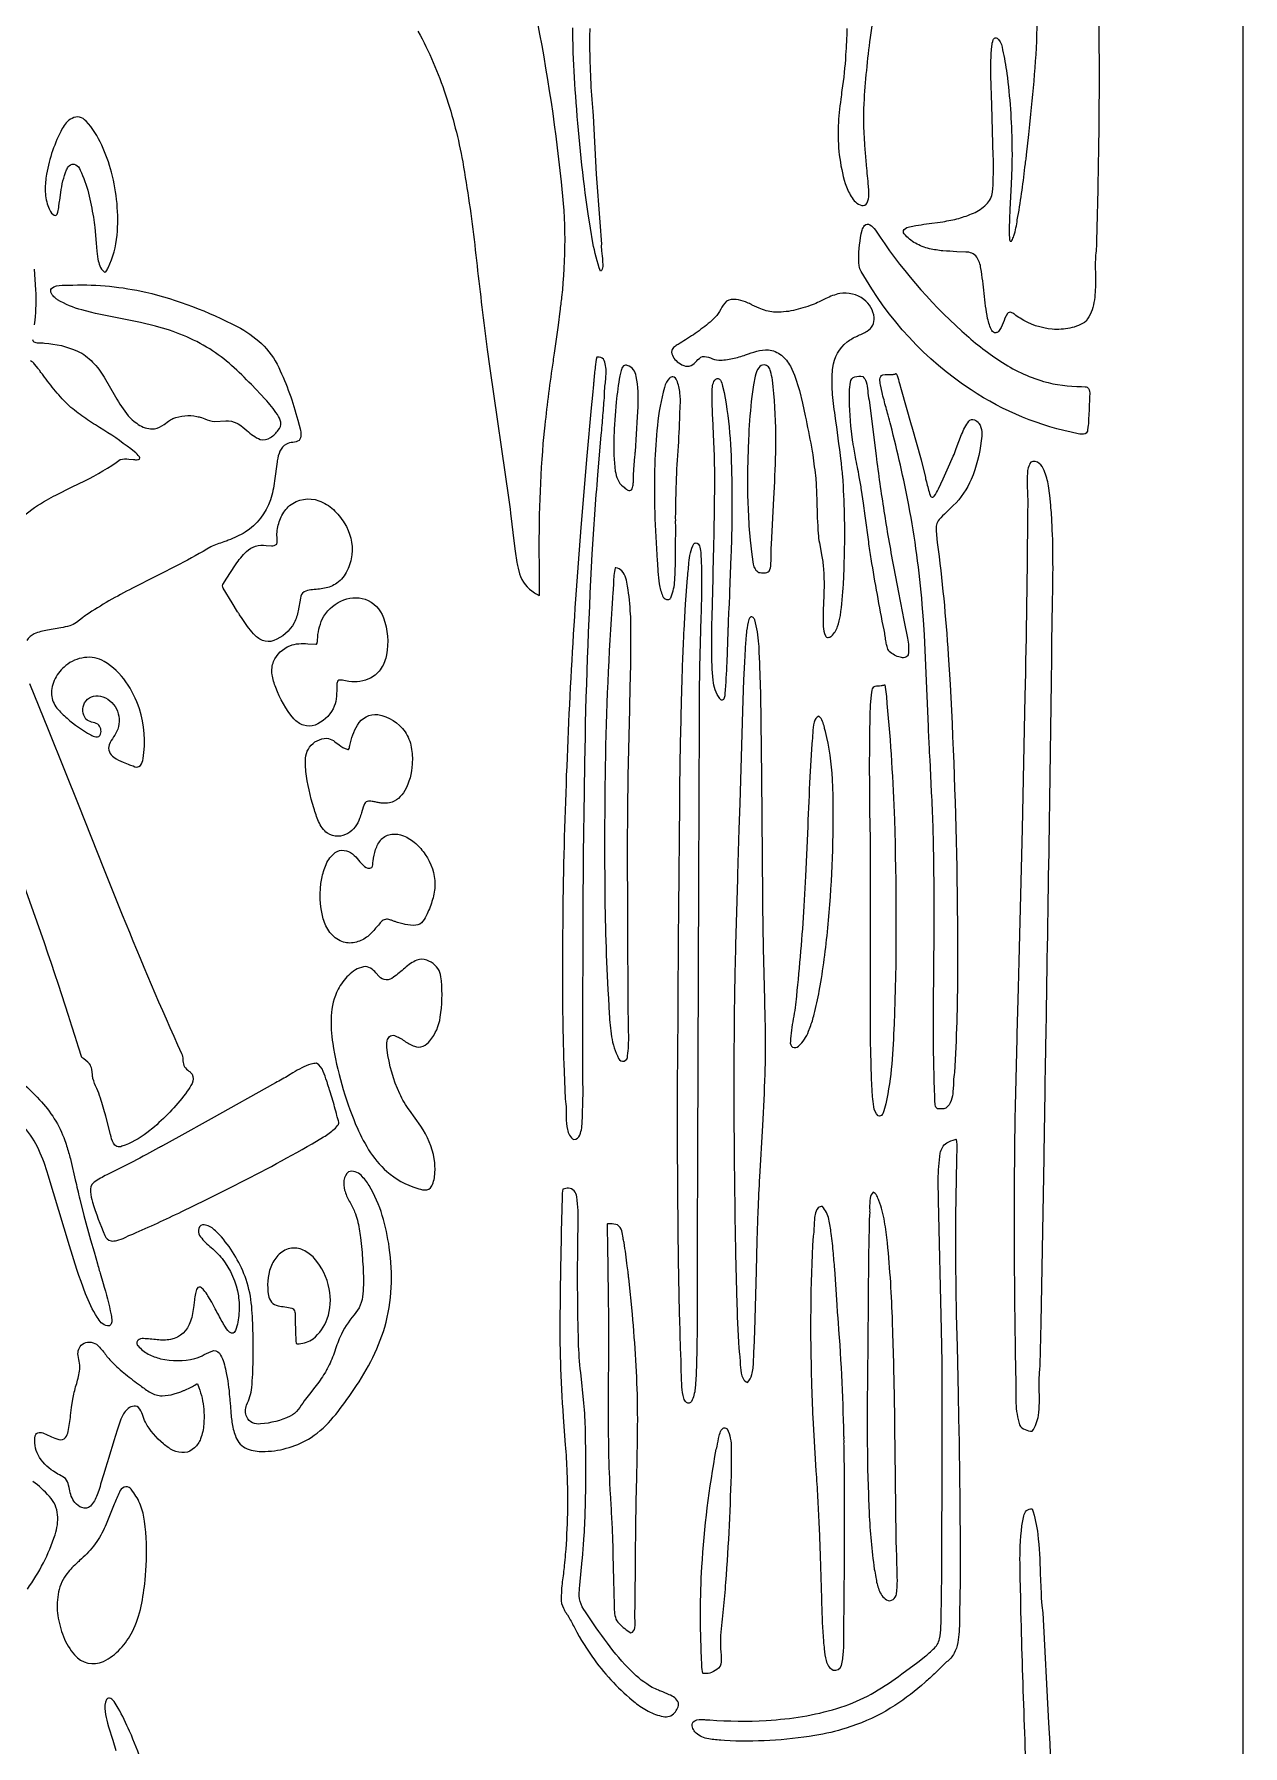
# Model space of a CAD drawing. Header units: inches. Extents: x 35.5 to 88, y 0 to 97.1.
# Drawn here: x 74.71 to 87.96, y 56.55 to 75.31 of the extents above; entities that cross this region are included whole.
import ezdxf

# ---------------------------------------------------------------- set-up
doc = ezdxf.new("R2010")
doc.units = ezdxf.units.IN
doc.header["$MEASUREMENT"] = 0
doc.layers.add('IMAGE_2', color=7, linetype='Continuous')

msp = doc.modelspace()

# ---------------------------------------------------------------- linework, layer by layer
for points in [[(78.921, 75.338, -0.04677), (79.223, 74.642, -0.036376), (79.411, 73.907, -0.015204), (79.543, 72.998, 0.003396), (79.65, 72.086), (79.681, 71.85), (79.709, 71.644), (79.917, 70.203), (79.931, 70.102), (79.937, 70.058), (79.974, 69.725), (79.986, 69.642), (80.006, 69.518, 0.025842), (80.019, 69.456), (80.034, 69.395, 0.183348), (80.198, 69.187, 0.050392), (80.251, 69.158), (80.253, 69.16), (80.253, 69.431, -0.024159), (80.295, 70.822), (80.315, 71.023, -0.008919), (80.405, 71.725, -0.020355), (80.418, 71.812), (80.46, 72.119), (80.48, 72.272, 0.006587), (80.499, 72.425, 0.05781), (80.494, 73.688, 0.024548), (80.186, 75.675)], [(83.623, 75.369, -0.014955), (83.609, 75.079, -0.023986), (83.569, 74.691, 0.011321), (83.556, 74.594, 0.022777), (83.528, 74.302, 0.08387), (83.605, 73.67, 0.049964), (83.669, 73.529, 0.171428), (83.785, 73.428, 0.30213), (83.844, 73.457, 0.123464), (83.863, 73.548), (83.862, 73.594), (83.861, 73.64, -0.00737), (83.839, 73.866, -0.010314), (83.824, 74.036, -0.035189), (83.812, 74.547, -0.019866), (83.882, 75.269), (83.934, 75.628)], [(86.384, 75.522), (86.386, 75.198, -0.005471), (86.381, 74.065, -0.005328), (86.355, 72.933, 0.040483), (86.346, 72.737, -0.003379), (86.347, 72.59, -0.050333), (86.331, 72.368, -0.117663), (86.246, 72.163, -0.112244), (86.068, 72.086, -0.067814), (85.874, 72.073, -0.116561), (85.523, 72.193, -0.044271), (85.46, 72.238, 0.087792), (85.422, 72.257, 0.34117), (85.382, 72.245, 0.061689), (85.336, 72.145, -0.084779), (85.284, 72.047, -0.110297), (85.255, 72.034, -0.285828), (85.213, 72.058, -0.075122), (85.185, 72.123, -0.003465), (85.166, 72.191, -0.022288), (85.127, 72.466, 0.016747), (85.112, 72.603, 0.010713), (85.091, 72.74, 0.135124), (85.046, 72.863, 0.262116), (84.927, 72.918), (84.827, 72.923, -0.005682), (84.676, 72.932, -0.023991), (84.527, 72.955, -0.059556), (84.376, 73.015, -0.099386), (84.251, 73.118, -0.33155), (84.25, 73.168, -0.142065), (84.311, 73.197, -0.015314), (84.378, 73.21, -0.005943), (84.496, 73.227), (84.673, 73.252, 0.024775), (84.849, 73.288, 0.031838), (85.009, 73.345, 0.083742), (85.151, 73.439, 0.175752), (85.219, 73.577, 0.030473), (85.228, 73.73), (85.229, 73.78, 0.015714), (85.228, 73.967), (85.212, 74.528), (85.201, 74.851, -0.031014), (85.212, 75.174, -0.070437), (85.227, 75.243, -0.177923), (85.247, 75.265, -0.288997), (85.286, 75.248, -0.146669), (85.33, 75.135, -0.015027), (85.376, 74.877, -0.03036), (85.431, 74.092, -0.019518), (85.43, 73.847), (85.423, 73.662), (85.41, 73.386, 0.011913), (85.404, 73.248, 0.010515), (85.401, 73.11), (85.404, 73.073, 0.079373), (85.407, 73.053, 0.047989), (85.414, 73.039, 0.539722), (85.43, 73.044, 0.059638), (85.453, 73.098, 0.049366), (85.491, 73.271, 0.016046), (85.575, 73.849, 0.012029), (85.584, 73.921, 0.019761), (85.592, 73.984), (85.616, 74.206), (85.628, 74.318), (85.64, 74.429, 0.007616), (85.692, 75.011, 0.016572), (85.711, 75.595, 0.016936)], [(80.805, 75.37, 0.015153), (80.803, 75.13, 0.018128), (80.84, 74.413), (80.876, 73.773, 0.001056), (80.932, 73.006, 0.053928), (80.934, 72.931, -0.011358), (80.945, 72.819, -0.010922), (80.946, 72.761, -0.027826), (80.941, 72.732, -0.247895), (80.921, 72.709, -0.043119), (80.839, 73.021), (80.811, 73.179), (80.785, 73.338, -0.016506), (80.655, 74.559, -0.009267), (80.624, 75.104, -0.012427), (80.619, 75.377)], [(74.713, 72.73), (74.722, 72.617), (74.729, 72.504, -0.037554), (74.72, 72.173), (74.713, 72.12)], [(74.695, 71.96, 0.291839), (74.72, 71.932, 0.090089), (74.773, 71.924, 0.052378), (74.8, 71.924, -0.077443), (74.827, 71.921, -0.088554), (75.189, 71.834, -0.091925), (75.355, 71.713, -0.058153), (75.48, 71.55), (75.606, 71.333, 0.04309), (75.746, 71.126, 0.079187), (75.872, 71.02, 0.151774), (76.032, 70.982, 0.116401), (76.138, 71.031), (76.185, 71.065, -0.037926), (76.235, 71.095, -0.145585), (76.498, 71.118, -0.040321), (76.547, 71.105), (76.583, 71.092, 0.073467), (76.694, 71.063), (76.815, 71.069, -0.131896), (76.934, 71.045, -0.06704), (77, 71.002), (77.046, 70.964, 0.041168), (77.114, 70.909, 0.067483), (77.192, 70.867, 0.2033), (77.305, 70.888, 0.101201), (77.389, 70.967, 0.229546), (77.416, 71.054, 0.138411), (77.38, 71.138, 0.039119), (77.245, 71.309), (77.095, 71.467, 0.018567), (76.878, 71.676, 0.042274), (76.638, 71.858, 0.076373), (76.042, 72.108), (75.879, 72.146), (75.386, 72.246), (75.332, 72.259), (75.238, 72.285, -0.070361), (74.971, 72.397, -0.06025), (74.941, 72.42, -0.080821), (74.903, 72.464, -0.268444), (74.904, 72.521, -0.160024), (75.019, 72.556), (75.079, 72.556, 0.053581), (75.139, 72.558, -0.061713), (75.937, 72.48, -0.062208), (76.94, 72.103, -0.068375), (77.205, 71.916, -0.096319), (77.395, 71.654, -0.045637), (77.604, 71.078), (77.618, 71.023), (77.629, 70.981, -0.081102), (77.638, 70.917, -0.160728), (77.618, 70.855, -0.117397), (77.549, 70.834, 0.087014), (77.479, 70.816, 0.172311), (77.407, 70.736, 0.054275), (77.379, 70.633), (77.377, 70.62), (77.349, 70.411, -0.049274), (77.303, 70.205, -0.170108), (77.026, 69.85, -0.04683), (76.841, 69.762, -0.026456), (76.792, 69.744, 0.027619), (76.649, 69.688, -0.0127), (76.309, 69.499), (75.79, 69.236, 0.027415), (75.286, 68.944, 0.027412), (75.242, 68.911), (75.177, 68.86, -0.083887), (75.103, 68.825, -0.030418), (75.007, 68.801), (74.859, 68.776, 0.061663), (74.715, 68.736, 0.16224), (74.633, 68.663, 0.044072)], [(74.597, 70.026, -0.049692), (74.85, 70.201, -0.020674), (74.951, 70.257), (75.132, 70.347), (75.268, 70.413, 0.049278), (75.657, 70.647, -0.080849), (75.753, 70.65), (75.801, 70.646, 0.04339), (75.849, 70.645, 0.092479), (75.867, 70.651, 0.40652), (75.867, 70.677, 0.073699), (75.814, 70.73, 0.024473), (75.479, 70.968), (75.429, 70.998, -0.019801), (75.258, 71.109, -0.023207), (75.098, 71.234, -0.024406), (74.947, 71.395, -0.014134), (74.812, 71.57, -0.020505), (74.78, 71.612, 0.011767), (74.757, 71.644), (74.719, 71.69, 0.075541), (74.674, 71.729, 0.357815)], [(74.661, 68.194), (74.868, 67.687), (75.047, 67.242), (75.202, 66.852), (75.474, 66.17), (75.68, 65.659, 0.009505), (76.328, 64.139, -0.134027), (76.344, 64.074, 0.065966), (76.354, 64.008, 0.113599), (76.397, 63.957, -0.020461), (76.423, 63.936, -0.0483), (76.445, 63.912, -0.253063), (76.444, 63.811, -0.052307), (76.392, 63.725, -0.057064), (76.032, 63.337), (75.95, 63.271, -0.082448), (75.675, 63.122, -0.422322), (75.583, 63.157, -0.080133), (75.551, 63.25), (75.498, 63.451, 0.00787), (75.441, 63.65, 0.022477), (75.399, 63.757, -0.042157), (75.358, 63.865, -0.05883), (75.352, 63.905), (75.345, 63.966, 0.104735), (75.322, 64.024, 0.045851), (75.235, 64.095, 0.023663), (73.934, 67.709, 0.029269)], [(74.556, 63.843, -0.025232), (74.771, 63.632, -0.108829), (75.05, 63.186, -0.029048), (75.075, 63.107, -0.016242), (75.115, 62.967), (75.165, 62.755, 0.007247), (75.189, 62.649, 0.015771), (75.214, 62.543), (75.258, 62.364), (75.332, 62.098), (75.37, 61.965), (75.408, 61.833, 0.016674), (75.428, 61.763, 0.017375), (75.437, 61.733), (75.47, 61.62, -0.025406), (75.557, 61.276, -0.051734), (75.564, 61.207, -0.142364), (75.554, 61.169, -0.272329), (75.519, 61.154, -0.176457), (75.45, 61.189, -0.044202), (75.403, 61.25, -0.049555), (75.278, 61.506), (75.228, 61.639), (75.205, 61.706), (75.182, 61.773), (75.102, 62.031), (74.868, 62.805, 0.037221), (74.765, 63.082, 0.074166), (74.605, 63.33, 0.017643)], [(74.64, 58.271, 0.0768), (74.943, 58.867, 0.103265), (74.97, 59.085, 0.166725), (74.881, 59.286, 0.059382), (74.7, 59.45, 0.019023)], [(85.6, 55.683, 0.004171), (85.565, 56.928, -0.004318), (85.528, 58.173), (85.524, 58.399), (85.521, 58.568, -0.021416), (85.521, 58.631, -0.051889), (85.561, 59.073, -0.142944), (85.592, 59.13, -0.23626), (85.653, 59.151, -0.051217), (85.716, 58.87, -0.021138), (85.743, 58.44), (85.751, 58.224), (85.754, 58.17), (85.76, 58.09), (85.769, 58.009), (85.834, 56.804, -0.002511), (86.01, 53.187)], [(75.93, 56.273, 0.011582), (75.797, 56.626, 0.017637), (75.76, 56.713, 0.022832), (75.636, 56.968, 0.01489), (75.589, 57.04, 0.089027), (75.554, 57.073, 0.369274), (75.507, 57.062, 0.142185), (75.492, 56.931, 0.023855), (75.518, 56.801), (75.53, 56.762), (75.575, 56.614), (75.61, 56.503, -0.011074)]]:
    msp.add_lwpolyline(points, format="xyb")
for points in [[(75.48, 72.704, 0.397692), (75.499, 72.701, 0.087744), (75.524, 72.747, 0.088677), (75.623, 73.103, 0.085311), (75.562, 73.793, 0.036533), (75.455, 74.09, 0.085456), (75.282, 74.353, 0.365047), (75.129, 74.384, 0.163608), (75.022, 74.271, 0.081686), (74.85, 73.773, 0.046165), (74.834, 73.6, 0.071697), (74.863, 73.428, 0.049198), (74.893, 73.362, 0.252259), (74.952, 73.318, 0.151691), (74.974, 73.357, 0.043916), (74.985, 73.423), (74.988, 73.456, -0.078274), (74.994, 73.488), (75.006, 73.572, -0.067572), (75.07, 73.819, -0.121251), (75.096, 73.864, -0.320577), (75.17, 73.876, -0.204766), (75.218, 73.818, -0.048721), (75.309, 73.565, -0.017775), (75.363, 73.301, -0.020325), (75.378, 73.187), (75.393, 73.015), (75.401, 72.929), (75.412, 72.843, 0.047975), (75.434, 72.768, 0.129356)], [(86.234, 70.926, -0.102921), (86.158, 70.928, -0.096171), (84.984, 71.408, -0.12038), (83.781, 72.707, -0.11885), (83.758, 72.769), (83.755, 72.803, -0.036333), (83.754, 72.837, -0.062337), (83.79, 73.159, -0.125467), (83.817, 73.21, -0.39012), (83.875, 73.217, -0.098974), (83.936, 73.16, 0.065355), (84.884, 72.052, 0.039823), (85.301, 71.726, 0.073266), (85.779, 71.502, 0.071574), (86.195, 71.447), (86.235, 71.443, -0.173229), (86.272, 71.425, -0.133805), (86.285, 71.359, 0.023517), (86.282, 71.292), (86.28, 71.241, -0.025756), (86.278, 71.19), (86.273, 71.088, -0.018266), (86.268, 71.021), (86.262, 70.97, -0.245741)], [(83.387, 68.716, 0.333556), (83.419, 68.697, 0.194158), (83.453, 68.712, 0.133278), (83.52, 68.817, 0.028971), (83.551, 68.938, 0.026313), (83.585, 69.281), (83.592, 69.454, 0.04503), (83.593, 69.475), (83.597, 69.626, 0.024468), (83.577, 70.462, 0.006631), (83.56, 70.629, 0.004457), (83.494, 71.13, -0.016986), (83.464, 71.392, -0.026413), (83.461, 71.458, -0.040364), (83.469, 71.655, -0.199644), (83.626, 71.935, -0.063476), (83.734, 71.998, 0.027903), (83.845, 72.054, 0.298882), (83.922, 72.202, 0.199059), (83.809, 72.401, 0.199736), (83.545, 72.465, 0.060512), (83.392, 72.409), (83.319, 72.374, -0.033587), (83.244, 72.342, -0.033452), (83.037, 72.279, -0.064287), (82.82, 72.262, -0.085944), (82.661, 72.305), (82.586, 72.339, 0.03721), (82.568, 72.347, 0.011339), (82.512, 72.373, 0.064588), (82.408, 72.399, 0.169252), (82.302, 72.38, 0.083671), (82.241, 72.292, -0.075522), (82.178, 72.204, -0.04255), (82.023, 72.073, -0.026717), (81.855, 71.959, -0.017609), (81.773, 71.908, 0.056842), (81.733, 71.88, 0.140205), (81.703, 71.841, 0.181026), (81.718, 71.772, 0.093348), (81.764, 71.718, 0.090302), (81.834, 71.676, 0.188265), (81.916, 71.675, 0.090472), (81.977, 71.726, -0.110994), (82.04, 71.776, -0.118484), (82.129, 71.759, 0.094195), (82.218, 71.736, 0.067916), (82.368, 71.752, 0.028851), (82.513, 71.793, -0.02045), (82.635, 71.833, -0.086678), (82.762, 71.848, -0.146669), (82.905, 71.788, -0.099858), (83.003, 71.668, -0.05503), (83.102, 71.401), (83.135, 71.262), (83.166, 71.123, -0.008057), (83.234, 70.782, -0.027117), (83.248, 70.696, -0.01054), (83.281, 70.437, -0.033172), (83.287, 70.361), (83.29, 70.296), (83.294, 70.18, 0.013049), (83.308, 69.834, 0.025898), (83.321, 69.734), (83.349, 69.585, -0.024476), (83.368, 69.435, -0.026474), (83.37, 69.179), (83.366, 69.051, 0.019131), (83.363, 68.923), (83.364, 68.818, 0.095632)], [(80.956, 71.747, 0.181148), (80.889, 71.769, 0.113139), (80.884, 71.769, -0.095848), (80.881, 71.766, 0.040511), (80.864, 71.663, 0.006559), (80.849, 71.506, 0.046219), (80.845, 71.467), (80.834, 71.35), (80.82, 71.211), (80.772, 70.688), (80.706, 69.903), (80.676, 69.511), (80.662, 69.314), (80.648, 69.118, 0.011668), (80.514, 66.028), (80.51, 65.73, 0.006511), (80.507, 64.686), (80.51, 64.425, 0.005632), (80.519, 64.034), (80.526, 63.838), (80.53, 63.741), (80.534, 63.643, -0.055166), (80.544, 63.527), (80.546, 63.44, 0.060472), (80.559, 63.307, 0.080076), (80.583, 63.243, 0.143375), (80.631, 63.196, 0.304731), (80.696, 63.245, 0.054316), (80.716, 63.324, 0.02117), (80.73, 63.817), (80.73, 64.311), (80.733, 65.656), (80.737, 66.329), (80.746, 67.002), (80.751, 67.328, -0.009926), (80.832, 69.61, -0.007278), (80.894, 70.479), (80.93, 70.913, 0.004556), (80.949, 71.13, 0.005296), (80.966, 71.348, -0.037076), (80.971, 71.448, 0.033827), (80.983, 71.599, 0.113309)], [(81.169, 70.349, -0.07188), (81.189, 70.333, 0.0495), (81.223, 70.311, 0.244503), (81.263, 70.313, 0.096484), (81.279, 70.367, 0.037434), (81.283, 70.41, 0.038336), (81.285, 70.474), (81.289, 70.537), (81.3, 70.681, 0.024361), (81.304, 70.735), (81.329, 71.113), (81.333, 71.224, 0.057687), (81.314, 71.557, 0.115798), (81.282, 71.63, 0.171884), (81.216, 71.675, 0.289376), (81.174, 71.671, 0.138431), (81.148, 71.62, 0.020973), (81.134, 71.564, 0.022422), (81.095, 71.274), (81.082, 71.129), (81.073, 70.983), (81.068, 70.867, 0.042651), (81.084, 70.519, 0.071405), (81.111, 70.427, 0.125297)], [(82.658, 69.41, 0.052696), (82.717, 69.404, 0.17441), (82.772, 69.422, 0.096064), (82.789, 69.495), (82.792, 69.551), (82.793, 69.593), (82.793, 69.656, -0.026376), (82.796, 69.719), (82.823, 70.219, 0.006368), (82.843, 70.719), (82.844, 70.919, 0.029638), (82.806, 71.518, 0.019041), (82.787, 71.614, 0.11281), (82.763, 71.66, 0.20447), (82.717, 71.683, 0.236974), (82.656, 71.652, 0.110072), (82.619, 71.56), (82.599, 71.463), (82.582, 71.337), (82.575, 71.282, 0.018092), (82.544, 70.866), (82.54, 70.761, 0.004068), (82.533, 70.448), (82.535, 70.238, 0.005747), (82.549, 69.921), (82.562, 69.764), (82.58, 69.607), (82.597, 69.499, 0.10149), (82.616, 69.447, 0.170442)], [(81.697, 69.14, 0.077772), (81.736, 69.323), (81.744, 69.51), (81.745, 69.717), (81.746, 69.873), (81.746, 69.931, -0.036449), (81.746, 69.982, -0.010049), (81.748, 70.161, -0.006734), (81.753, 70.34, -0.010608), (81.772, 70.741, 0.010515), (81.793, 71.141), (81.796, 71.235, 0.045956), (81.792, 71.375, 0.073167), (81.759, 71.512, 0.246155), (81.716, 71.553, 0.198448), (81.679, 71.539, 0.14386), (81.623, 71.437, 0.040795), (81.546, 71.018, 0.017172), (81.516, 70.592, 0.024198), (81.544, 69.535), (81.546, 69.51), (81.552, 69.419, 0.012269), (81.566, 69.283, 0.064748), (81.603, 69.151, 0.224692), (81.646, 69.113, 0.423152)], [(82.23, 68.027, -0.089552), (82.179, 68.122, -0.056065), (82.158, 68.227, -0.025756), (82.141, 68.558), (82.142, 68.724, -0.011742), (82.143, 68.807, -0.017902), (82.145, 68.89, 0.001372), (82.171, 70.012), (82.173, 70.219, 0.012844), (82.166, 70.841), (82.153, 71.101, -0.010351), (82.147, 71.232, -0.006135), (82.145, 71.362, -0.042666), (82.146, 71.406, -0.060346), (82.154, 71.47, -0.139854), (82.186, 71.527, -0.435758), (82.236, 71.516, -0.087789), (82.261, 71.449), (82.277, 71.381, -0.029574), (82.342, 70.876, -0.013037), (82.362, 70.367, -0.012783), (82.352, 69.588), (82.337, 69.198, -0.006704), (82.328, 69.004, 0.00942), (82.32, 68.809, 0.044427), (82.318, 68.763), (82.305, 68.422, -0.009196), (82.286, 68.082, -0.064669), (82.278, 68.034, -0.231128), (82.257, 68.008, -0.275996)], [(84.208, 68.479, -0.136557), (84.088, 68.544, -0.110207), (84.063, 68.599, -0.051778), (84.053, 68.644, -0.004973), (84.042, 68.711, 0.052027), (84.03, 68.779, -0.006351), (83.889, 69.557, -0.010559), (83.862, 69.745), (83.824, 70.028), (83.805, 70.169), (83.783, 70.31, 0.017778), (83.758, 70.455, 0.007527), (83.717, 70.673), (83.698, 70.782, -0.032799), (83.689, 70.837), (83.681, 70.891), (83.674, 70.956, -0.037707), (83.652, 71.415), (83.661, 71.492, -0.299682), (83.71, 71.552, -0.103367), (83.796, 71.555, -0.144568), (83.834, 71.498, -0.070062), (83.852, 71.397, 0.038186), (83.866, 71.296), (83.943, 70.688, 0.007716), (84.029, 70.081, 0.00946), (84.135, 69.473), (84.193, 69.17, 0.00471), (84.222, 69.019, -0.006492), (84.252, 68.867), (84.286, 68.689, -0.087528), (84.295, 68.508, -0.260815), (84.257, 68.476, -0.11762)], [(84.164, 71.589, -0.042159), (84.194, 71.501), (84.2, 71.479), (84.219, 71.413), (84.329, 71.028, -0.022924), (84.336, 71.003), (84.436, 70.642), (84.483, 70.448, 0.032374), (84.495, 70.4, 0.019764), (84.535, 70.255, 0.101291), (84.548, 70.236, 0.402146), (84.579, 70.245, 0.059668), (84.626, 70.326), (84.678, 70.434), (84.752, 70.599), (84.788, 70.682, 0.017227), (84.822, 70.766), (84.881, 70.92, -0.066461), (84.959, 71.067, -0.341172), (85.021, 71.082, -0.157659), (85.07, 71.042, -0.152096), (85.101, 70.95, -0.045793), (85.101, 70.901), (85.096, 70.852, -0.067471), (84.987, 70.429, -0.097257), (84.789, 70.142, 0.009241), (84.634, 69.989, 0.194102), (84.601, 69.865), (84.614, 69.738, -0.015992), (84.734, 68.507), (84.754, 68.181, -0.009832), (84.832, 65.895), (84.835, 65.404, -0.004992), (84.835, 65.036, -0.014533), (84.802, 63.932, 0.047895), (84.791, 63.831, 0.036429), (84.79, 63.792), (84.786, 63.724, -0.069367), (84.766, 63.624, -0.139641), (84.708, 63.539, -0.111205), (84.615, 63.534, -0.220912), (84.591, 63.575, -0.022827), (84.586, 63.645, 0.030778), (84.586, 63.681, 0.070721), (84.583, 63.716), (84.574, 64.188), (84.572, 64.424), (84.572, 64.542), (84.572, 64.66), (84.578, 65.469), (84.579, 65.873), (84.575, 66.278, 0.009536), (84.552, 67.001), (84.534, 67.362, -0.005138), (84.525, 67.542, -0.006673), (84.516, 67.723), (84.488, 68.391), (84.472, 68.725), (84.462, 68.891), (84.449, 69.058, 0.026646), (84.301, 70.145, 0.015482), (84.104, 71.021, 0.007654), (84.075, 71.132, -0.01066), (84.03, 71.299, -0.011515), (84.008, 71.382), (83.99, 71.466, -0.038198), (83.985, 71.525, -0.337241), (84.018, 71.574, -0.045889), (84.11, 71.576, 0.070993), (84.148, 71.583), (84.16, 71.589)], [(85.516, 60.07, 0.168764), (85.576, 60.018, 0.092238), (85.654, 60.001, 0.12221), (85.722, 60.174, 0.031288), (85.733, 60.313), (85.732, 60.52), (85.732, 60.572, -0.026812), (85.742, 60.728), (85.753, 61.187), (85.761, 61.589), (85.785, 62.996, 0.023656), (85.786, 63.04), (85.796, 63.722), (85.798, 63.807, -0.011708), (85.8, 63.956, -0.034967), (85.801, 63.984), (85.807, 64.403, 0.000757), (85.871, 68.532), (85.871, 68.646), (85.877, 69.075), (85.88, 69.235, 0.010751), (85.881, 69.376, 0.01454), (85.882, 69.499, 0.01469), (85.872, 69.93, 0.014937), (85.857, 70.145), (85.847, 70.252), (85.834, 70.359, 0.038778), (85.786, 70.526, 0.117798), (85.732, 70.604, 0.27464), (85.638, 70.618, 0.121752), (85.601, 70.491, 0.040436), (85.598, 70.392), (85.604, 70.244, -0.043445), (85.603, 70.096, -0.003715), (85.575, 68.053), (85.543, 66.601), (85.506, 65.15), (85.499, 64.859), (85.485, 64.35), (85.484, 64.302), (85.467, 63.562, 0.002941), (85.458, 62.822, 0.005532), (85.47, 60.711, -0.015671), (85.474, 60.389, 0.032943), (85.476, 60.308, 0.067725)], [(77.373, 69.72, 0.086107), (77.376, 69.795, -0.090313), (77.379, 69.87, -0.071129), (77.422, 70.017, -0.105986), (77.513, 70.141, -0.257538), (77.834, 70.195, -0.101232), (77.994, 70.097, -0.068105), (78.113, 69.951, -0.169268), (78.197, 69.603, -0.085848), (78.146, 69.43, -0.124435), (78.032, 69.291, -0.102665), (77.895, 69.235, -0.018906), (77.748, 69.217, 0.139319), (77.673, 69.195, 0.24366), (77.632, 69.129), (77.608, 68.99, -0.064511), (77.564, 68.856, -0.179813), (77.34, 68.663, -0.198788), (77.217, 68.664, -0.122063), (77.118, 68.738, -0.038684), (76.993, 68.903), (76.965, 68.946, -0.037512), (76.944, 68.979), (76.883, 69.077), (76.785, 69.236, -0.291941), (76.79, 69.289), (76.819, 69.334), (76.921, 69.493, -0.054905), (77.042, 69.639, -0.226098), (77.256, 69.706), (77.315, 69.702, 0.192616)], [(81.918, 60.326, -0.503056), (81.865, 60.316, -0.176371), (81.834, 60.361, -0.051766), (81.815, 60.486), (81.813, 60.509, -0.0079), (81.807, 60.687, 0.020134), (81.801, 60.864, -0.008388), (81.795, 61.083, -0.004674), (81.778, 61.852), (81.773, 62.237), (81.769, 62.621, -0.002252), (81.768, 64.008), (81.776, 65.396), (81.779, 65.725), (81.79, 66.877), (81.792, 67.021, -0.030451), (81.792, 67.053), (81.8, 67.541), (81.805, 67.786), (81.811, 68.03, -0.004107), (81.834, 68.691, -0.014025), (81.838, 68.773), (81.854, 69.062), (81.876, 69.35, 0.004027), (81.885, 69.445), (81.891, 69.516, -0.096142), (81.944, 69.724, -0.221735), (81.98, 69.731, -0.239949), (82.01, 69.687, -0.065264), (82.021, 69.609), (82.027, 69.531), (82.029, 69.458, -0.012679), (82.022, 68.914), (82.014, 68.642), (82.008, 68.37), (82.004, 68.077), (82.002, 67.82), (81.995, 66.023), (81.988, 64.04), (81.985, 63.049), (81.982, 62.058), (81.981, 61.698, -0.004295), (81.98, 61.158), (81.977, 60.888), (81.97, 60.618), (81.959, 60.469, -0.100702)], [(81.156, 69.427, 0.163022), (81.089, 69.459, 0.135208), (81.083, 69.459, 0.048998), (81.063, 69.294), (81.059, 69.212, -0.014099), (81.053, 69.129, 0.012679), (80.973, 67.284), (80.969, 66.978), (80.966, 66.442), (80.967, 66.241), (80.968, 66.065, 0.010874), (81.001, 64.835), (81.009, 64.74), (81.018, 64.573, 0.02371), (81.043, 64.323, 0.081237), (81.121, 64.085, 0.377266), (81.182, 64.055, 0.290105), (81.219, 64.112, 0.034551), (81.231, 64.342, -0.009227), (81.227, 64.572), (81.22, 65.64), (81.219, 66.411), (81.221, 66.796), (81.226, 67.181), (81.243, 67.908, 0.013455), (81.244, 67.954), (81.252, 68.295), (81.253, 68.38), (81.256, 68.636), (81.256, 68.714), (81.255, 68.85, 0.016618), (81.251, 68.952, 0.027574), (81.219, 69.258, 0.041912), (81.199, 69.346, 0.093741)], [(77.803, 68.625), (77.809, 68.625), (77.816, 68.633, 0.05037), (77.82, 68.671, -0.097993), (77.872, 68.897, -0.166171), (78.077, 69.096, -0.192349), (78.342, 69.116, -0.230048), (78.542, 68.912, -0.132007), (78.577, 68.508, -0.09219), (78.518, 68.36, -0.128856), (78.401, 68.252, -0.149768), (78.164, 68.215), (78.108, 68.224, 0.094458), (78.052, 68.228), (78.043, 68.223, -0.288304), (78.043, 68.222, 0.10383), (78.031, 68.181), (78.03, 68.139, -0.043772), (78.024, 68.025, -0.085161), (77.991, 67.916, -0.18246), (77.793, 67.737, -0.178564), (77.666, 67.735, -0.132613), (77.56, 67.806, -0.088588), (77.362, 68.148, -0.053727), (77.323, 68.289, -0.130529), (77.338, 68.434, -0.193737), (77.518, 68.606, -0.081932), (77.615, 68.628, -0.040435), (77.713, 68.627)], [(82.532, 60.535, 0.139432), (82.581, 60.62, 0.06743), (82.599, 60.765), (82.601, 60.838, -0.036459), (82.603, 60.874, -0.072304), (82.607, 60.91), (82.614, 61.098), (82.631, 61.756), (82.639, 62.085), (82.651, 62.414, -0.003828), (82.668, 62.788), (82.7, 63.35, 0.008201), (82.726, 63.911), (82.729, 64.084), (82.73, 64.159, 0.010134), (82.723, 64.726), (82.716, 65.01), (82.71, 65.293), (82.703, 65.762), (82.702, 65.85), (82.69, 67.169), (82.684, 67.777), (82.68, 68.08), (82.67, 68.384, -0.020071), (82.668, 68.416), (82.663, 68.535, 0.027797), (82.657, 68.625, 0.056197), (82.613, 68.89, 0.023313), (82.594, 68.917, 0.344265), (82.569, 68.923, 0.159589), (82.549, 68.893, 0.048982), (82.524, 68.77), (82.518, 68.708, 0.060493), (82.515, 68.677, -0.010612), (82.513, 68.645), (82.499, 68.425), (82.49, 68.232), (82.478, 67.894), (82.464, 67.386), (82.457, 67.133), (82.449, 66.879), (82.44, 66.595), (82.425, 66.098), (82.423, 66.051), (82.403, 65.329, 0.004023), (82.388, 64.607, 0.007046), (82.396, 62.358), (82.403, 61.978), (82.403, 61.942), (82.416, 61.391, 0.008815), (82.444, 60.84, -0.047118), (82.453, 60.76, 0.026141), (82.464, 60.637, 0.067373), (82.485, 60.578, 0.162767)], [(75.442, 67.637, 0.30223), (75.411, 67.746, 0.063099), (75.344, 67.77, -0.157011), (75.281, 67.803, -0.286238), (75.267, 67.981, -0.320155), (75.44, 68.055, -0.219454), (75.615, 67.914, -0.202011), (75.63, 67.693, -0.067141), (75.585, 67.607, 0.070018), (75.537, 67.522, 0.206952), (75.538, 67.444, 0.146652), (75.588, 67.384, 0.051842), (75.69, 67.329), (75.744, 67.308, 0.028747), (75.771, 67.298, 0.042712), (75.799, 67.289, 0.364941), (75.878, 67.294, 0.179131), (75.907, 67.369, 0.117872), (75.868, 67.916, 0.066884), (75.72, 68.209, 0.105562), (75.482, 68.434, 0.165396), (75.264, 68.476, 0.142614), (75.06, 68.388, 0.102168), (74.944, 68.246, 0.132905), (74.904, 68.068, 0.144385), (74.964, 67.922, 0.050048), (75.075, 67.811, 0.057305), (75.334, 67.629, 0.094346), (75.39, 67.609, 0.39695)], [(84.04, 68.176, -0.017547), (84.062, 67.973, -0.015343), (84.143, 66.699, -0.015668), (84.146, 64.585), (84.14, 64.46, -0.012869), (84.114, 64.023, -0.029367), (84.05, 63.589), (84.029, 63.51, -0.094877), (84.01, 63.47, -0.363476), (83.967, 63.456, -0.181212), (83.918, 63.556, -0.010859), (83.905, 63.666), (83.893, 63.866), (83.885, 64.166, -0.019285), (83.884, 64.203, -0.030669), (83.883, 64.269), (83.881, 64.466), (83.883, 65.58), (83.881, 66.187), (83.88, 66.491), (83.876, 66.795, -0.006006), (83.874, 67.622), (83.879, 67.845), (83.883, 67.956), (83.893, 68.067), (83.9, 68.12, -0.281952), (83.932, 68.164, -0.078316), (83.965, 68.167, 0.061206), (83.999, 68.17, 0.024862), (84.036, 68.178)], [(78.145, 67.472, 0.136215), (78.158, 67.469), (78.161, 67.471, 0.063861), (78.174, 67.514, -0.085146), (78.258, 67.736, -0.295872), (78.481, 67.852, -0.201017), (78.779, 67.663, -0.103601), (78.848, 67.493, -0.059817), (78.858, 67.31, -0.117068), (78.776, 67.019, -0.071928), (78.707, 66.934, -0.129088), (78.61, 66.884, -0.089393), (78.519, 66.883, -0.024386), (78.474, 66.89, 0.025333), (78.43, 66.899, 0.063529), (78.379, 66.903, 0.265344), (78.336, 66.874), (78.319, 66.836), (78.301, 66.775, -0.046076), (78.281, 66.715, -0.175504), (78.154, 66.55, -0.280555), (77.928, 66.551, -0.119475), (77.832, 66.679, -0.036872), (77.78, 66.829, -0.047096), (77.692, 67.227), (77.687, 67.296, -0.047943), (77.693, 67.4, -0.102766), (77.733, 67.496, -0.23223), (77.92, 67.592, -0.119444), (77.994, 67.566, -0.020502), (78.056, 67.519, 0.078132)], [(83.317, 67.833, 0.221659), (83.264, 67.77, 0.066191), (83.248, 67.652, -0.036967), (83.237, 67.533), (83.217, 67.17, 0.003103), (83.194, 66.627), (83.17, 66.083), (83.151, 65.753, -0.010765), (83.069, 64.766, -0.024026), (83.035, 64.518, 0.028523), (83.003, 64.269, 0.295341), (83.028, 64.209, 0.360705), (83.093, 64.22, 0.117693), (83.203, 64.382), (83.221, 64.428, 0.024735), (83.264, 64.568, 0.009114), (83.32, 64.823), (83.337, 64.919, 0.020422), (83.421, 65.599, 0.02655), (83.472, 66.965), (83.464, 67.142, 0.047096), (83.388, 67.667, -0.030556), (83.376, 67.711, 0.04535), (83.356, 67.777, 0.124273)], [(78.415, 66.175, 0.207035), (78.423, 66.191, 0.02486), (78.429, 66.246, -0.050471), (78.457, 66.372, -0.09546), (78.519, 66.485, -0.186661), (78.634, 66.541, -0.115379), (78.761, 66.524, -0.085582), (78.896, 66.44, -0.064691), (79, 66.32, -0.151348), (79.107, 65.99, -0.065549), (79.081, 65.824, -0.035378), (79.021, 65.667, -0.075764), (78.976, 65.587, -0.22731), (78.896, 65.543, -0.069766), (78.782, 65.553, -0.008061), (78.726, 65.566, -0.016048), (78.671, 65.583, -0.039614), (78.654, 65.589, 0.049743), (78.624, 65.6, 0.099344), (78.576, 65.609, 0.190066), (78.53, 65.591, 0.029363), (78.447, 65.499, -0.055693), (78.358, 65.412, -0.099098), (78.228, 65.355, -0.138377), (78.087, 65.364, -0.142704), (77.955, 65.466, -0.08552), (77.882, 65.615, -0.113191), (77.867, 66.055, -0.047994), (77.915, 66.211, -0.127792), (78.014, 66.34, -0.192876), (78.111, 66.364, -0.143478), (78.203, 66.325, -0.051244), (78.27, 66.258, 0.035659), (78.334, 66.188, 0.295082)], [(78.494, 64.983), (78.46, 65.021, 0.071593), (78.401, 65.073, 0.180315), (78.324, 65.089, 0.140244), (78.159, 64.995, 0.077749), (78.046, 64.842, 0.105589), (77.969, 64.55, 0.046022), (77.986, 64.249, 0.058835), (78.238, 63.362, 0.03797), (78.38, 63.085, 0.069573), (78.58, 62.846, 0.101532), (78.908, 62.663, 0.065752), (78.994, 62.644, 0.318577), (79.072, 62.688, 0.101084), (79.107, 62.833, 0.04709), (79.1, 62.983, 0.102208), (78.951, 63.344), (78.829, 63.516, -0.053713), (78.721, 63.698, -0.076126), (78.583, 64.179, -0.081023), (78.585, 64.277, -0.152617), (78.609, 64.326, -0.262321), (78.663, 64.335, -0.059938), (78.773, 64.277, 0.066747), (78.882, 64.218, 0.203506), (78.977, 64.22, 0.126122), (79.052, 64.278, 0.140627), (79.165, 64.537, 0.062311), (79.178, 64.933, 0.078655), (79.161, 65.026, 0.146916), (79.107, 65.105, 0.117265), (79.017, 65.162, 0.18304), (78.91, 65.162, 0.071871), (78.777, 65.075, -0.030953), (78.653, 64.974, -0.419141)], [(78.05, 63.363, 0.170415), (78.047, 63.411, -0.036878), (78.033, 63.458, 0.015856), (77.979, 63.648), (77.95, 63.742, 0.060873), (77.946, 63.754, 0.031579), (77.934, 63.795, 0.010642), (77.921, 63.836, 0.007879), (77.882, 63.943, 0.158459), (77.81, 64.031, 0.076708), (77.748, 64.023, 0.059543), (77.55, 63.927), (77.503, 63.899, -0.032539), (77.359, 63.819), (76.653, 63.422), (76.299, 63.225), (76.122, 63.128, -0.030347), (76.077, 63.104), (75.944, 63.032, -0.02151), (75.655, 62.884), (75.511, 62.81, 0.028602), (75.371, 62.728, 0.261411), (75.33, 62.622, 0.065033), (75.355, 62.51, 0.033633), (75.488, 62.145, 0.249109), (75.556, 62.086, 0.109162), (75.62, 62.09, 0.039377), (75.71, 62.123), (75.753, 62.143), (75.797, 62.161, 0.009765), (76.331, 62.407), (76.596, 62.535), (76.859, 62.666, 0.012851), (77.762, 63.15), (77.887, 63.224, 0.051212), (78.003, 63.31, 0.035421), (78.05, 63.362)], [(84.718, 63.159, -0.067232), (84.81, 63.198, -0.322414), (84.822, 63.198, -0.061782), (84.828, 63.086, 0.014671), (84.825, 62.974), (84.815, 62.357, 0.00425), (84.815, 61.74, 0.00291), (84.822, 61.276), (84.83, 60.927), (84.842, 60.405), (84.847, 60.143), (84.85, 60.013), (84.852, 59.882, -0.003431), (84.863, 58.94, -0.014594), (84.863, 58.822), (84.863, 58.41, -0.024541), (84.863, 58.358), (84.859, 57.998), (84.856, 57.928, -0.045185), (84.839, 57.684, -0.075275), (84.798, 57.567, -0.110709), (84.716, 57.473), (84.583, 57.344, -0.015215), (84.48, 57.25, -0.035942), (84.149, 56.996, -0.057477), (83.727, 56.786), (83.616, 56.748, -0.034399), (83.272, 56.666, -0.053562), (82.283, 56.611), (82.24, 56.615, -0.035436), (82.089, 56.634, -0.146908), (81.956, 56.706, -0.09482), (81.929, 56.758, -0.214143), (81.936, 56.816, -0.189155), (82.027, 56.842, -0.044886), (82.074, 56.839, 0.036513), (82.121, 56.838, 0.033232), (82.738, 56.831), (82.848, 56.84, 0.061553), (83.604, 56.992, 0.047893), (83.927, 57.143, 0.025301), (84.224, 57.341), (84.401, 57.471), (84.487, 57.54, 0.034289), (84.509, 57.558, 0.026191), (84.57, 57.613, 0.158035), (84.639, 57.727, 0.058421), (84.654, 57.859), (84.656, 57.903), (84.661, 58.235), (84.663, 58.401), (84.663, 58.442), (84.664, 58.566), (84.669, 59.678), (84.668, 60.395), (84.666, 60.753), (84.66, 61.112), (84.628, 62.527, 0.011301), (84.625, 62.657, -0.0092), (84.625, 62.754, -0.041055), (84.647, 63.045, -0.092336), (84.67, 63.11, -0.14534)], [(77.045, 60.157, -0.191203), (77.041, 60.287, 0.099535), (77.099, 60.479, 0.022277), (77.113, 60.774), (77.113, 61.069, 0.015802), (77.098, 61.369, 0.059929), (77.037, 61.663, 0.094153), (76.766, 62.129, 0.02657), (76.677, 62.217, 0.198337), (76.56, 62.261, 0.357588), (76.514, 62.202, 0.17167), (76.537, 62.13, 0.047586), (76.655, 62.012, -0.049223), (76.773, 61.892, -0.130934), (76.952, 61.484, -0.051791), (76.959, 61.292, -0.076467), (76.92, 61.104, -0.325319), (76.883, 61.073, -0.133114), (76.855, 61.086, -0.084255), (76.798, 61.161, -0.024168), (76.775, 61.201, -0.010066), (76.699, 61.342), (76.66, 61.413), (76.619, 61.482, 0.038304), (76.574, 61.547, 0.124602), (76.536, 61.579, 0.456768), (76.494, 61.552), (76.483, 61.509, 0.032821), (76.471, 61.433, 0.015766), (76.463, 61.376), (76.45, 61.29, -0.056834), (76.428, 61.206, -0.281788), (76.209, 61.006, -0.074667), (76.061, 61.003, -0.023715), (75.987, 61.01, 0.017391), (75.913, 61.015, 0.205661), (75.852, 60.998, 0.477926), (75.854, 60.935, 0.103682), (75.965, 60.846, 0.054253), (76.099, 60.795, 0.117758), (76.475, 60.797, 0.0524), (76.579, 60.84, -0.050683), (76.682, 60.884, -0.265707), (76.757, 60.835, -0.055676), (76.792, 60.752, -0.033237), (76.816, 60.659, -0.033446), (76.856, 60.373, -0.032136), (76.861, 60.315), (76.869, 60.213, 0.035846), (76.889, 60.062, 0.067139), (76.934, 59.915, 0.203037), (77.07, 59.8, 0.097967), (77.247, 59.779, 0.131156), (77.751, 59.932, 0.072309), (77.993, 60.153, 0.022714), (78.19, 60.415, 0.030061), (78.403, 60.763, 0.047125), (78.557, 61.142, 0.054912), (78.627, 61.575, 0.047936), (78.607, 62.013, 0.036133), (78.529, 62.363, 0.064432), (78.386, 62.692, 0.055486), (78.297, 62.804, 0.108327), (78.234, 62.843, 0.173662), (78.16, 62.842, 0.205992), (78.11, 62.748, 0.075648), (78.117, 62.642, 0.06381), (78.168, 62.522, -0.012602), (78.199, 62.464, -0.027211), (78.226, 62.404, -0.052123), (78.277, 62.217, -0.02274), (78.291, 62.121), (78.302, 62.025, -0.012109), (78.32, 61.765, -0.033363), (78.317, 61.505, -0.178183), (78.22, 61.275, 0.068353), (78.067, 61.033, 0.017229), (78.001, 60.857, -0.044957), (77.926, 60.684, -0.023761), (77.899, 60.637, -0.033395), (77.79, 60.483), (77.732, 60.408), (77.675, 60.333, -0.012512), (77.608, 60.238, -0.128767), (77.519, 60.165, -0.090848), (77.196, 60.08, -0.12217), (77.108, 60.094, -0.207583)], [(80.509, 62.652, 0.053145), (80.5, 62.566), (80.497, 62.437), (80.494, 62.308, 0.005354), (80.49, 62.115), (80.482, 61.777), (80.479, 61.523), (80.477, 61.142, 0.009365), (80.482, 60.762, 0.012717), (80.513, 60.155), (80.535, 59.852, -0.011416), (80.554, 59.549, -0.030632), (80.536, 58.651, -0.013245), (80.525, 58.53, -0.009908), (80.503, 58.35, 0.014385), (80.494, 58.26), (80.489, 58.17, 0.126496), (80.516, 58.06, 0.048114), (80.544, 58.011, 0.051497), (80.559, 57.987), (80.574, 57.963, -0.012293), (80.64, 57.843, 0.036175), (80.855, 57.495, 0.063888), (81.301, 57.029, 0.054489), (81.446, 56.933, 0.076446), (81.61, 56.875, 0.280591), (81.734, 56.915, 0.061117), (81.767, 56.965, 0.153253), (81.776, 57.024, 0.164249), (81.735, 57.08, 0.070605), (81.675, 57.114, 0.006878), (81.582, 57.153, -0.034116), (81.558, 57.162, -0.036353), (81.49, 57.194, -0.068121), (81.26, 57.371, -0.036352), (80.997, 57.679, -0.017148), (80.757, 58.021, -0.200913), (80.691, 58.26), (80.693, 58.279), (80.696, 58.315), (80.722, 58.589, 0.01479), (80.728, 58.658), (80.737, 58.761), (80.744, 58.864, 0.010007), (80.753, 59.073), (80.76, 59.387), (80.761, 59.544), (80.761, 59.701), (80.757, 60.005, 0.022702), (80.74, 60.309), (80.705, 60.643, -0.019658), (80.681, 60.978, -0.009722), (80.673, 62.027, -0.017566), (80.675, 62.163, 0.003863), (80.677, 62.264, 0.042899), (80.661, 62.569, 0.148894), (80.633, 62.633, 0.237087), (80.571, 62.662, 0.085707), (80.512, 62.653)], [(83.473, 57.383, 0.394844), (83.564, 57.434, 0.040544), (83.584, 57.579, 0.037377), (83.588, 57.634, 0.009235), (83.589, 57.827), (83.589, 57.875, -0.027446), (83.589, 57.947), (83.592, 58.02), (83.593, 58.141), (83.596, 58.596), (83.597, 59.278), (83.596, 59.448, 0.006805), (83.594, 59.704, 0.003415), (83.592, 59.832, 0.023284), (83.591, 59.864, 0.029188), (83.591, 59.912, 0.029951), (83.59, 59.96, 0.014139), (83.524, 61.274, -0.016033), (83.516, 61.386), (83.489, 61.777, 0.019291), (83.481, 61.875), (83.475, 61.949, 0.014166), (83.451, 62.168, 0.015648), (83.425, 62.322, 0.139949), (83.354, 62.461, 0.217728), (83.307, 62.446, 0.149593), (83.274, 62.373, 0.036062), (83.266, 62.314, 0.008945), (83.262, 62.225, -0.064443), (83.252, 62.137, 0.02182), (83.235, 60.535, 0.009874), (83.25, 60.148), (83.284, 59.567, -0.005618), (83.301, 59.276, -0.006738), (83.316, 58.986), (83.318, 58.946), (83.329, 58.634), (83.343, 58.167, 0.027033), (83.345, 58.109, 0.008777), (83.365, 57.7, -0.014732), (83.375, 57.615, 0.052183), (83.394, 57.487, 0.219371)], [(83.91, 62.621, 0.137448), (83.878, 62.553, 0.039684), (83.872, 62.441, -0.072679), (83.872, 62.413, -0.054496), (83.868, 62.33), (83.866, 62.244), (83.861, 61.922), (83.852, 60.957), (83.846, 60.272, 0.005906), (83.85, 59.586), (83.858, 59.311, 0.008721), (83.867, 59.105, 0.023593), (83.923, 58.49, -0.019432), (83.94, 58.399, 0.054824), (83.974, 58.263, 0.152859), (84.058, 58.152, 0.304179), (84.129, 58.157, 0.184264), (84.167, 58.217), (84.172, 58.255, 0.030834), (84.175, 58.4, 0.004352), (84.169, 58.618), (84.165, 58.727), (84.164, 58.781, -0.038013), (84.164, 58.835), (84.152, 59.789), (84.149, 60.028), (84.147, 60.207, 0.005371), (84.142, 60.475, 0.047213), (84.142, 60.492), (84.136, 60.743), (84.127, 61.073), (84.123, 61.197, 0.016733), (84.068, 62.063, 0.015036), (84.035, 62.298, 0.052432), (83.974, 62.527, 0.054702), (83.95, 62.58, 0.143751)], [(80.996, 62.269, 0.022351), (80.995, 62.213), (80.998, 62.045), (80.998, 62.045), (81.005, 61.493), (81.008, 61.217, -0.048615), (81.008, 61.2), (81.008, 60.941), (81.005, 60.362), (81.005, 60.073), (81.009, 59.783, 0.01034), (81.029, 59.306, -0.002998), (81.042, 59.067, -0.006799), (81.053, 58.829, -0.009135), (81.058, 58.646), (81.064, 58.371), (81.067, 58.233), (81.071, 58.096), (81.073, 58.042, 0.050198), (81.085, 57.962, 0.14861), (81.126, 57.893, 0.063784), (81.255, 57.79, 0.297333), (81.298, 57.848, 0.053036), (81.3, 57.952, -0.063506), (81.302, 58.057), (81.306, 58.645), (81.308, 58.94), (81.313, 59.234), (81.319, 59.495), (81.324, 59.69, 0.007264), (81.329, 60.276, 0.018409), (81.271, 61.284), (81.231, 61.677, 0.037746), (81.226, 61.726, 0.019838), (81.216, 61.811, 0.007595), (81.18, 62.068, -0.052998), (81.17, 62.119, 0.0637), (81.154, 62.195, 0.168606), (81.109, 62.26, 0.089441), (81.029, 62.272, 0.106531), (81.013, 62.272), (80.998, 62.273)], [(77.586, 60.965, 0.128254), (77.592, 60.957, 0.04585), (77.618, 60.958, 0.139507), (77.771, 61.012, 0.142257), (77.926, 61.233, 0.138826), (77.949, 61.56, 0.131179), (77.784, 61.896, 0.09301), (77.664, 61.984, 0.159019), (77.516, 62.003, 0.144099), (77.386, 61.926, 0.096681), (77.307, 61.798, 0.134254), (77.283, 61.489, 0.319923), (77.387, 61.375, 0.008033), (77.463, 61.362, -0.042313), (77.539, 61.347, -0.287382), (77.572, 61.305, -0.039413), (77.574, 61.253), (77.58, 61.054, 0.017699), (77.586, 60.966)], [(76.49, 60.515, -0.174002), (76.496, 60.519, -0.102033), (76.5, 60.521, 0.026801), (76.505, 60.52), (76.52, 60.481, -0.059744), (76.573, 60.241, -0.037986), (76.573, 60.077, -0.067489), (76.538, 59.918, -0.109647), (76.471, 59.818, -0.161934), (76.363, 59.766, -0.132342), (76.238, 59.79, -0.060629), (76.131, 59.861, -0.088508), (75.934, 60.098, -0.048715), (75.9, 60.182, 0.096851), (75.858, 60.262, 0.238115), (75.791, 60.272, 0.101151), (75.732, 60.239, 0.107622), (75.665, 60.132), (75.623, 60.013, 0.006964), (75.478, 59.534, 0.006491), (75.422, 59.35), (75.405, 59.304, -0.094294), (75.331, 59.179, -0.284857), (75.238, 59.163, -0.136734), (75.161, 59.218, -0.094127), (75.121, 59.288, -0.032012), (75.101, 59.367), (75.098, 59.382), (75.091, 59.408, 0.128295), (75.056, 59.481, 0.049773), (74.991, 59.522, -0.040523), (74.925, 59.561, -0.123356), (74.758, 59.741, -0.171272), (74.726, 59.95, -0.356127), (74.767, 59.987, -0.133033), (74.822, 59.976, -0.01813), (74.902, 59.94, 0.059577), (74.984, 59.91, 0.322393), (75.056, 59.931, 0.128666), (75.087, 59.999, 0.025626), (75.113, 60.174), (75.123, 60.262), (75.137, 60.35, -0.020918), (75.174, 60.504, 0.034711), (75.211, 60.658, 0.090435), (75.21, 60.745, -0.029305), (75.196, 60.831, -0.268643), (75.242, 60.954, -0.294397), (75.396, 60.953, -0.046064), (75.483, 60.859, 0.034338), (75.565, 60.76, 0.027381), (75.716, 60.624, 0.017747), (75.878, 60.501, 0.034121), (75.988, 60.425, 0.124474), (76.117, 60.388, 0.063084), (76.249, 60.409), (76.312, 60.43, 0.029182), (76.343, 60.442, 0.047164), (76.374, 60.455, 0.038255)], [(82.119, 57.351, -0.079688), (82.052, 57.346, -0.199171), (82.045, 57.348, -0.078537), (82.034, 57.436), (82.03, 57.524, -0.029674), (82.034, 58.514, -0.030457), (82.191, 59.802, 0.060669), (82.2, 59.834, -0.010973), (82.223, 59.949, -0.069704), (82.246, 60.012, -0.513783), (82.311, 60.026, -0.109721), (82.356, 59.814), (82.355, 59.597, -0.011988), (82.293, 58.344, -0.006093), (82.266, 58.052, 0.012194), (82.238, 57.761, 0.027479), (82.239, 57.618, -0.030179), (82.243, 57.474, -0.294536), (82.196, 57.389, -0.074982)], [(75.791, 59.345, 0.114731), (75.756, 59.383, 0.309612), (75.683, 59.377, 0.160544), (75.641, 59.317, 0.0138), (75.583, 59.184), (75.502, 58.983, -0.052481), (75.4, 58.791), (75.365, 58.74, -0.038463), (75.212, 58.583, 0.023754), (75.173, 58.546, 0.053362), (75.062, 58.425, 0.113632), (74.976, 58.211, 0.08341), (74.973, 57.98, 0.052035), (75.034, 57.751, 0.081179), (75.157, 57.549, 0.341116), (75.472, 57.478, 0.098868), (75.658, 57.616, 0.065446), (75.791, 57.806, 0.059477), (75.887, 58.082, 0.028511), (75.929, 58.37), (75.941, 58.531, 0.045323), (75.925, 59.014, 0.049784), (75.88, 59.189, 0.075764)]]:
    msp.add_lwpolyline(points, format="xyb", close=True)
at = {"layer": 'IMAGE_2'}
msp.add_lwpolyline([(35.508, 97.138), (87.963, 97.138), (87.963, 0), (35.508, 0)], close=True, dxfattribs=at)

doc.saveas('drawing.dxf')
